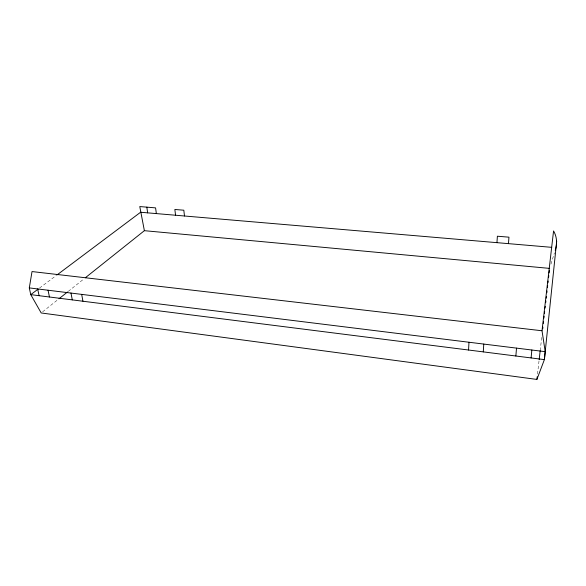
<?xml version="1.0" encoding="UTF-8"?>
<svg xmlns="http://www.w3.org/2000/svg" width="586" height="586" viewBox="0 0 586 586"><rect width="100%" height="100%" fill="white"/><g stroke="black" fill="none" stroke-linecap="round" stroke-linejoin="round"><path stroke-width="0.44" stroke-dasharray="2.93 2.2" d="M537.516 374.022L539.069 360.478M540.204 350.553L541.757 337.009M550.965 264.088L554.429 252.874M42.617 311.825L58.278 299.343M68.24 291.396L83.893 278.914M39.526 288.056L56.329 275.449"/><path stroke-width="0.88" d="M468.558 350.018L468.976 342.246M483.274 351.886L483.772 344.07M496.95 242.655L497.382 236.217L508.956 237.176L508.472 243.644M515.856 356.002L516.522 348.121M531.099 357.936L531.846 350.01M545.207 351.666L544.387 359.614L536.893 379.435L41.196 312.961L30.758 294.633L29.3 287.909L32.025 271.56L542.021 330.768L545.207 351.666L29.3 287.909M542.021 330.768L553.565 230.943C557 236.722 557.411 243.988 555.228 250.288M556.7 241.139L544.387 359.614L30.758 294.633L38.068 289.154M536.893 379.435L537.208 376.732M539.171 359.577L540.204 350.553M542.695 328.885L542.9 327.076M543.31 323.465L543.522 321.663M543.933 318.052L544.138 316.242M544.453 313.532L544.658 311.73M545.075 308.119L545.28 306.31M545.691 302.706L545.903 300.896M546.211 298.186L546.416 296.384M546.833 292.773L547.038 290.964M547.456 287.352L547.661 285.55M547.969 282.84L548.181 281.038M548.591 277.427L548.796 275.618M549.111 272.908L549.419 270.205M58.988 298.772L67.529 291.967M85.314 277.779L144.383 230.679L549.631 268.395M57.062 274.9L140.581 212.249L551.734 247.336M37.665 288.942L39.101 295.688M144.383 230.679L139.776 206.565L155.59 207.876L156.352 213.59M48.052 290.224L49.444 296.999M70.979 293.059L72.29 299.885M81.674 294.377L82.948 301.233M146.837 207.151L147.628 212.85M175.558 215.23L174.855 209.473L183.814 210.213L184.487 215.992"/></g></svg>
